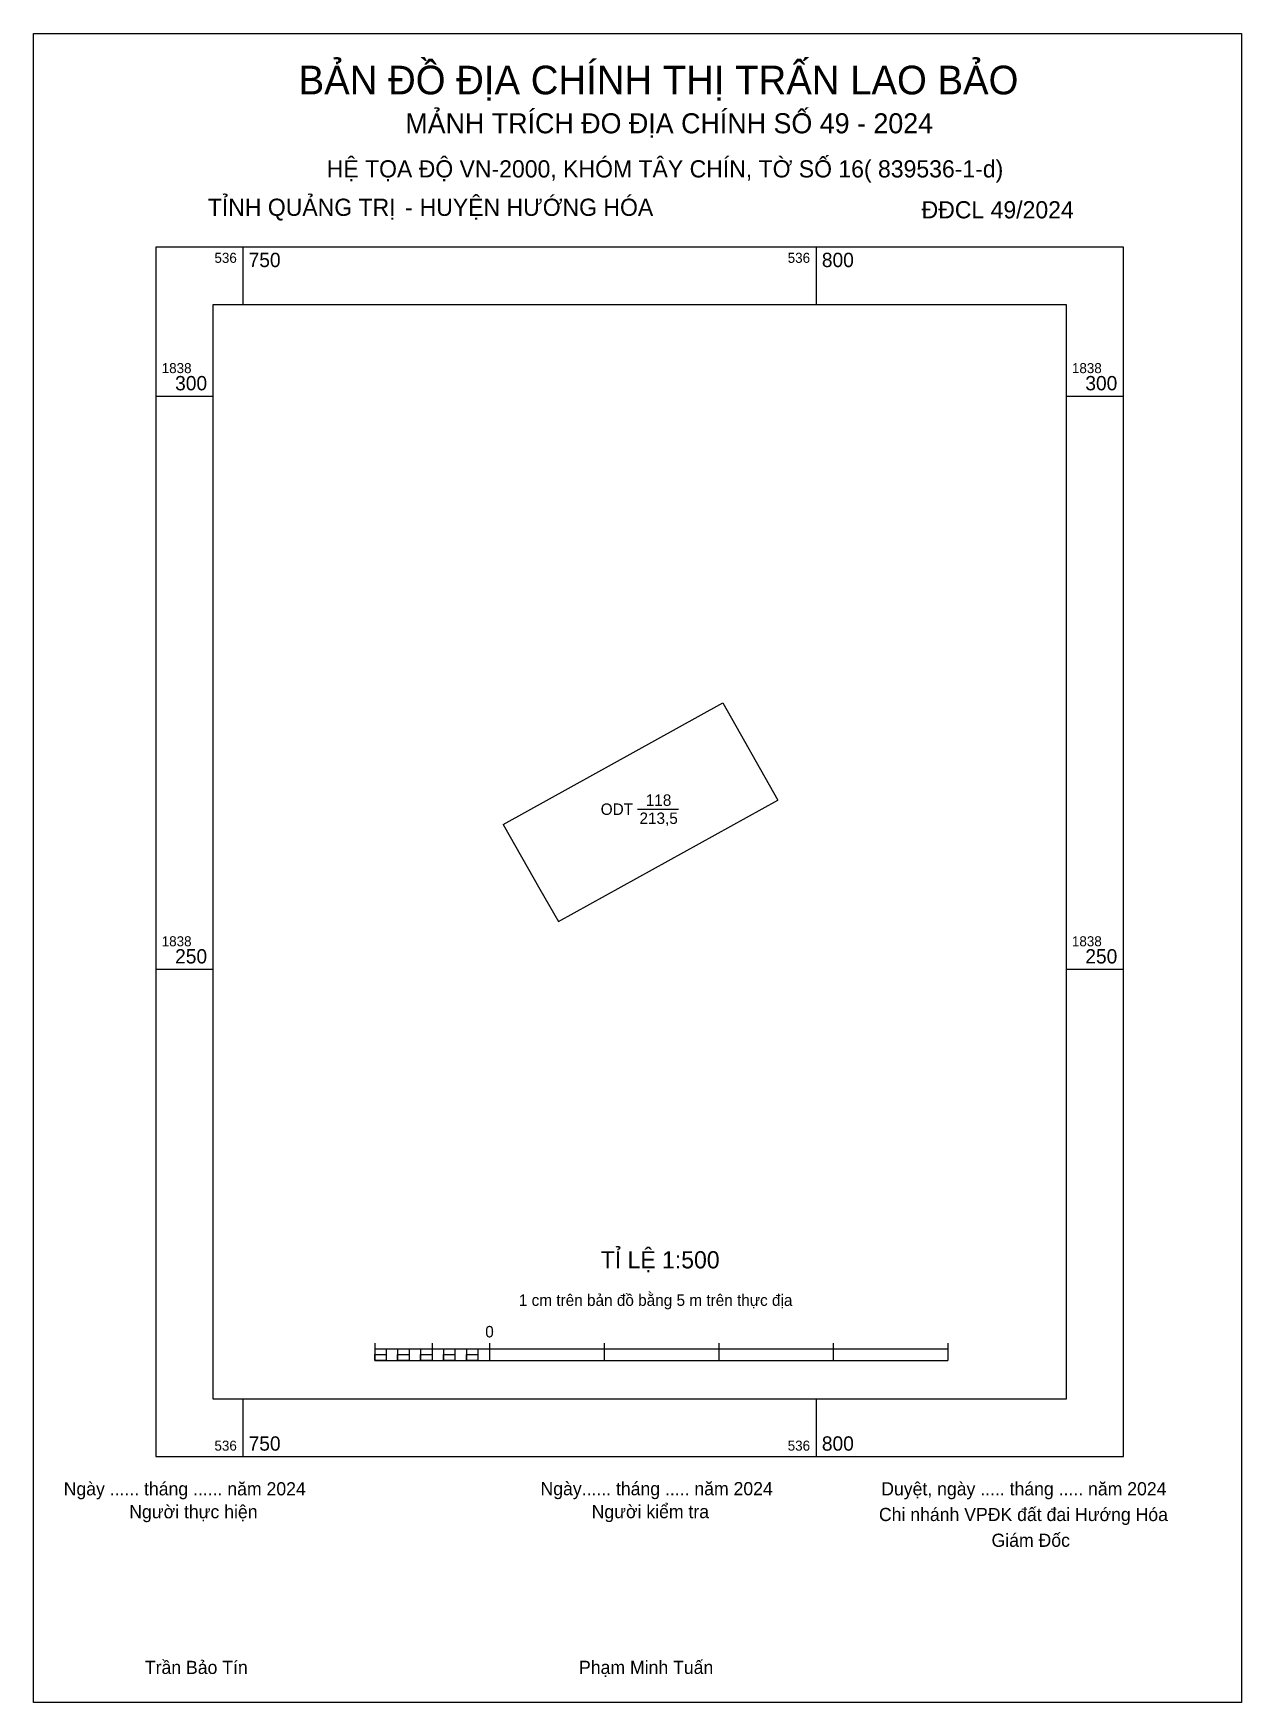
# Model space of a CAD drawing. Extents: x 536732 to 536837, y 1838186 to 1838332.
import ezdxf

# ---------------------------------------------------------------- set-up
doc = ezdxf.new("R2010")
doc.units = 0
for name, color, linetype in [('Level 1', 7, 'Continuous'), ('Level 10', 7, 'Continuous'), ('Level 13', 7, 'Continuous'), ('Level 2', 7, 'Continuous'), ('Level 6', 7, 'Continuous'), ('Level 62', 7, 'Continuous'), ('Level 63', 7, 'Continuous'), ('Level 9', 7, 'Continuous')]:
    doc.layers.add(name, color=color, linetype=linetype)

msp = doc.modelspace()

# ---------------------------------------------------------------- linework, layer by layer
at = {"layer": 'Level 1'}
for p, q in [((536731.73, 1838331.64), (536731.73, 1838331.64)), ((536837.11, 1838186.02), (536837.11, 1838186.02))]:
    msp.add_line(p, q, dxfattribs=at)
at = {"layer": 'Level 10'}
for p, q in [((536772.7, 1838262.63), (536791.87, 1838273.24)), ((536791.87, 1838273.24), (536796.66, 1838264.75)), ((536777.52, 1838254.16), (536796.66, 1838264.75)), ((536772.7, 1838262.63), (536775.91, 1838256.98)), ((536775.91, 1838256.98), (536777.52, 1838254.16))]:
    msp.add_line(p, q, dxfattribs=at)
at = {"layer": 'Level 2'}
msp.add_lwpolyline([(536731.73, 1838331.64), (536837.11, 1838331.64), (536837.11, 1838186.02), (536731.73, 1838186.02)], close=True, dxfattribs=at)
at = {"layer": 'Level 62'}
msp.add_lwpolyline([(536747.42, 1838308), (536821.81, 1838308), (536821.81, 1838212.5), (536747.42, 1838212.5)], close=True, dxfattribs=at)
at = {"layer": 'Level 63'}
for p, q in [((536731.73, 1838329.14), (536731.73, 1838331.64)), ((536731.73, 1838331.64), (536734.23, 1838331.64)), ((536731.73, 1838329.14), (536731.73, 1838331.64)), ((536731.73, 1838331.64), (536734.23, 1838331.64)), ((536834.61, 1838331.64), (536837.11, 1838331.64)), ((536834.61, 1838331.64), (536837.11, 1838331.64)), ((536837.11, 1838331.64), (536837.11, 1838329.14)), ((536837.11, 1838331.64), (536837.11, 1838329.14)), ((536731.73, 1838329.14), (536731.73, 1838329.14)), ((536731.73, 1838329.14), (536731.73, 1838329.14)), ((536750, 1838313), (536750, 1838308)), ((536800, 1838313), (536800, 1838308)), ((536742.42, 1838300), (536747.42, 1838300)), ((536821.81, 1838300), (536826.81, 1838300)), ((536742.42, 1838250), (536747.42, 1838250)), ((536821.81, 1838250), (536826.81, 1838250)), ((536761.5, 1838217.38), (536761.5, 1838215.88)), ((536761.5, 1838216.88), (536811.5, 1838216.88)), ((536762.5, 1838216.88), (536762.5, 1838215.88)), ((536763.5, 1838216.88), (536763.5, 1838215.88)), ((536764.5, 1838216.88), (536764.5, 1838215.88)), ((536765.5, 1838216.88), (536765.5, 1838215.88)), ((536766.5, 1838217.38), (536766.5, 1838215.88)), ((536766.5, 1838216.88), (536766.5, 1838215.88)), ((536767.5, 1838216.88), (536767.5, 1838215.88)), ((536768.5, 1838216.88), (536768.5, 1838215.88)), ((536769.5, 1838216.88), (536769.5, 1838215.88)), ((536770.5, 1838216.88), (536770.5, 1838215.88)), ((536771.5, 1838217.38), (536771.5, 1838215.88)), ((536771.5, 1838216.88), (536771.5, 1838215.88)), ((536781.5, 1838217.38), (536781.5, 1838215.88)), ((536791.5, 1838217.38), (536791.5, 1838215.88)), ((536801.5, 1838217.38), (536801.5, 1838215.88)), ((536811.5, 1838217.38), (536811.5, 1838215.88)), ((536761.5, 1838215.88), (536811.5, 1838215.88)), ((536750, 1838212.5), (536750, 1838207.5)), ((536800, 1838212.5), (536800, 1838207.5)), ((536731.73, 1838186.02), (536731.73, 1838188.52)), ((536731.73, 1838186.02), (536731.73, 1838188.52)), ((536837.11, 1838188.52), (536837.11, 1838186.02)), ((536837.11, 1838188.52), (536837.11, 1838186.02)), ((536734.23, 1838186.02), (536731.73, 1838186.02)), ((536734.23, 1838186.02), (536731.73, 1838186.02)), ((536837.11, 1838186.02), (536834.61, 1838186.02)), ((536837.11, 1838186.02), (536834.61, 1838186.02))]:
    msp.add_line(p, q, dxfattribs=at)
for points in [[(536742.42, 1838313), (536742.42, 1838207.5), (536826.81, 1838207.5), (536826.81, 1838313)], [(536761.5, 1838216.38), (536762.5, 1838216.38), (536762.5, 1838215.88), (536761.5, 1838215.88)], [(536761.5, 1838216.38), (536762.5, 1838216.38), (536762.5, 1838215.88), (536761.5, 1838215.88)], [(536763.5, 1838216.38), (536764.5, 1838216.38), (536764.5, 1838215.88), (536763.5, 1838215.88)], [(536765.5, 1838216.38), (536766.5, 1838216.38), (536766.5, 1838215.88), (536765.5, 1838215.88)], [(536767.5, 1838216.38), (536768.5, 1838216.38), (536768.5, 1838215.88), (536767.5, 1838215.88)], [(536769.5, 1838216.38), (536770.5, 1838216.38), (536770.5, 1838215.88), (536769.5, 1838215.88)]]:
    msp.add_lwpolyline(points, close=True, dxfattribs=at)
at = {"layer": 'Level 9'}
msp.add_line((536784.42, 1838263.96), (536787.99, 1838263.96), dxfattribs=at)

# ---------------------------------------------------------------- texts
at = {"layer": 'Level 13'}
for s, p in [('ODT', (536781.21, 1838263.46)), ('118', (536785.14, 1838264.25)), ('213,5', (536784.59, 1838262.67))]:
    msp.add_text(s, height=1, dxfattribs=at).set_placement(p)
at = {"layer": 'Level 6'}
for s, p in [('HỆ TỌA ÐỘ VN-2000, KHÓM TÂY CHÍN, TỜ SỐ 16( 839536-1-d)', (536757.31, 1838319.07)), ('TỈ LỆ 1:500', (536781.21, 1838223.9))]:
    msp.add_text(s, height=1.5, dxfattribs=at).set_placement(p)
at = {"layer": 'Level 63'}
for s, height, p in [('BẢN ĐỒ ĐỊA CHÍNH THỊ TRẤN LAO BẢO', 2.5, (536754.86, 1838326.32)), ('MẢNH TRÍCH ĐO ĐỊA CHÍNH SỐ 49 - 2024', 1.75, (536764.17, 1838322.92)), ('TỈNH QUẢNG TRỊ', 1.5, (536746.94, 1838315.72)), (' HUYỆN HƯỚNG HÓA', 1.5, (536764.86, 1838315.72)), ('ĐĐCL 49/2024', 1.5, (536809.2, 1838315.5)), ('-', 1.5, (536764.13, 1838315.72)), ('536', 0.875, (536747.52, 1838311.62)), ('750', 1.25, (536750.5, 1838311.25)), ('536', 0.875, (536797.52, 1838311.62)), ('800', 1.25, (536800.5, 1838311.25)), ('1838', 0.875, (536742.92, 1838302)), ('1838', 0.875, (536822.31, 1838302)), ('300', 1.25, (536744.09, 1838300.5)), ('300', 1.25, (536823.48, 1838300.5)), ('1838', 0.875, (536742.92, 1838252)), ('1838', 0.875, (536822.31, 1838252)), ('250', 1.25, (536744.09, 1838250.5)), ('250', 1.25, (536823.48, 1838250.5)), ('1 cm trên bản đồ bằng 5 m trên thực địa', 1, (536774.07, 1838220.63)), ('0', 1, (536771.14, 1838217.88)), ('750', 1.25, (536750.5, 1838208)), ('800', 1.25, (536800.5, 1838208)), ('536', 0.875, (536747.52, 1838208)), ('536', 0.875, (536797.52, 1838208)), ('Ngày ...... tháng ...... năm 2024', 1.15, (536734.37, 1838204.1)), ('Ngày...... tháng ..... năm 2024', 1.15, (536775.96, 1838204.11)), ('Duyệt, ngày ..... tháng ..... năm 2024', 1.15, (536805.68, 1838204.1)), ('Người thực hiện', 1.15, (536740.09, 1838202.1)), ('Người kiểm tra', 1.15, (536780.42, 1838202.11)), ('Chi nhánh VPĐK đất đai Hướng Hóa', 1.15, (536805.48, 1838201.86)), ('Giám Đốc', 1.15, (536815.3, 1838199.61)), ('Trần Bảo Tín', 1.15, (536741.45, 1838188.52)), ('Phạm Minh Tuấn', 1.15, (536779.32, 1838188.52))]:
    msp.add_text(s, height=height, dxfattribs=at).set_placement(p)

doc.saveas('drawing.dxf')
